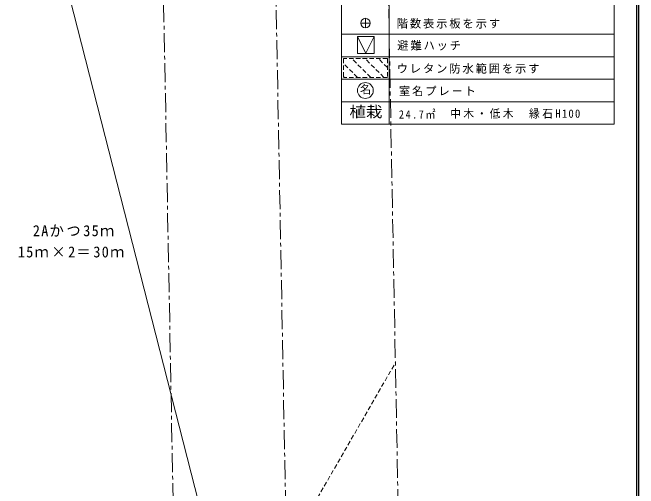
# Model space of a CAD drawing. Units: millimetres at full size; details may follow other scales. Extents: x -443943 to 462275, y -43546 to 79452.
# Drawn here: x -295146 to -278445, y -1287 to 11403 of the extents above; entities that cross this region are included whole.
import ezdxf
from ezdxf.enums import TextEntityAlignment as Align

# ---------------------------------------------------------------- set-up
doc = ezdxf.new("R2010")
doc.units = ezdxf.units.MM
doc.header["$LTSCALE"] = 100
doc.linetypes.add('CHAIN1', pattern=[8, 5, -1, 1, -1])
doc.linetypes.add('DASHED1', pattern=[1.8, 1.2, -0.6])
for name, color, linetype, lineweight in [('4-1_通り芯', 4, 'Continuous', 9), ('4-B_E-PANL', 1, 'Continuous', 18), ('4-F__', 4, 'Continuous', 9)]:
    doc.layers.add(name, color=color, linetype=linetype, lineweight=lineweight)
doc.styles.add('HGｺﾞｼｯｸM', font='')
doc.styles.add('ＭＳ ゴシック', font='')
doc.styles.get('HGｺﾞｼｯｸM').set_extended_font_data('HGｺﾞｼｯｸM')
doc.styles.get('ＭＳ ゴシック').set_extended_font_data('MS Gothic')

msp = doc.modelspace()

# ---------------------------------------------------------------- linework, layer by layer
at = {"layer": '4-1_通り芯', "color": 5, "lineweight": 30}
for p, q in [((-278494.7, 16223.1), (-278494.7, -21030.8)), ((-278444.6, 16273.1), (-278444.6, -23080.8))]:
    msp.add_line(p, q, dxfattribs=at)
at = {"layer": '4-1_通り芯', "color": 7, "lineweight": 15}
for p, q in [((-286368.3, 15623.1), (-286368.3, 8423.2)), ((-279094.7, 15623.1), (-279094.7, 8423.2)), ((-285094.7, 15023.1), (-285094.7, 8423.2)), ((-286368.3, 10823.1), (-279094.7, 10823.1)), ((-285493.1, 10532.5), (-285493.1, 10521.3)), ((-286368.3, 10223.1), (-279094.7, 10223.1)), ((-286368.3, 9623.2), (-279094.7, 9623.2)), ((-286368.3, 9023.2), (-279094.7, 9023.2)), ((-286368.3, 8423.2), (-279094.7, 8423.2))]:
    msp.add_line(p, q, dxfattribs=at)
at = {"layer": '4-1_通り芯', "color": 2, "lineweight": 15}
for p, q in [((-285731.5, 10998), (-285731.5, 11248.3)), ((-285856.6, 11123.1), (-285606.3, 11123.1))]:
    msp.add_line(p, q, dxfattribs=at)
at = {"layer": '4-1_通り芯', "color": 2, "linetype": 'CHAIN1', "lineweight": 15}
for p, q in [((-285718.1, 10313.3), (-285943.1, 10763.2)), ((-285493.1, 10763.2), (-285718.1, 10313.3))]:
    msp.add_line(p, q, dxfattribs=at)
at = {"layer": '4-1_通り芯', "linetype": 'DASHED1'}
for p, q in [((-285144.7, 10173.1), (-286318.3, 10173.1)), ((-286318.3, 10173.1), (-286318.3, 9673.1)), ((-285942.9, 9673.1), (-286318.3, 10048.5)), ((-285589.3, 9673.1), (-286089.3, 10173.1)), ((-285235.8, 9673.1), (-285735.8, 10173.1)), ((-285144.7, 9935.6), (-285382.2, 10173.1)), ((-285144.7, 10173.1), (-285144.7, 9673.1)), ((-286296.4, 9673.1), (-286318.3, 9694.9)), ((-285144.7, 9673.1), (-286318.3, 9673.1))]:
    msp.add_line(p, q, dxfattribs=at)
at = {"layer": '4-1_通り芯', "color": 2, "lineweight": 15}
msp.add_lwpolyline([(-285943.1, 10313.3), (-285943.1, 10763.2), (-285493.1, 10763.2), (-285493.1, 10313.3)], close=True, dxfattribs=at)
msp.add_circle((-285731.5, 11123.1), 125.1, dxfattribs=at)
at = {"layer": '4-1_通り芯', "color": 1, "lineweight": 18}
msp.add_circle((-285731.5, 9323.1), 212.1, dxfattribs=at)
at = {"layer": '4-B_E-PANL', "color": 4, "linetype": 'DASHED1', "lineweight": 9}
msp.add_line((-292676.6, -11353.4), (-284930.4, 2063.4), dxfattribs=at)
at = {"layer": '4-F__', "linetype": 'CHAIN1'}
for p, q in [((-287492.2, -21030.8), (-288409.2, 27231.9)), ((-285276.8, 20291.6), (-284491.6, -21030.8)), ((-290587.4, -16046.4), (-291248.8, 18764))]:
    msp.add_line(p, q, dxfattribs=at)
at = {"layer": '4-F__', "color": 7, "lineweight": 15}
msp.add_line((-287711.2, -11297), (-295145.6, 17767.3), dxfattribs=at)

# ---------------------------------------------------------------- texts
at = {"layer": '4-1_通り芯', "color": 1, "style": 'ＭＳ ゴシック'}
msp.add_text('名', height=219.9, dxfattribs=at).set_placement((-285876.1, 9176.5), align=Align.BOTTOM_LEFT)
at = {"layer": '4-1_通り芯', "color": 2, "style": 'ＭＳ ゴシック', "width": 1.1}
msp.add_text('植栽', height=293.3, dxfattribs=at).set_placement((-286156.5, 8523.2), align=Align.BOTTOM_LEFT)
at = {"layer": '4-1_通り芯', "color": 7, "char_height": 219.9, "attachment_point": 7}
for s, insert, style in [('\\T1.17;階数表示板を示す', (-284894.7, 10973.1), 'HGｺﾞｼｯｸM'), ('\\T1.17;避難ハッチ', (-284881.3, 10388.2), 'ＭＳ ゴシック'), ('\\T1.17;ウレタン防水範囲を示す', (-284894.7, 9773.1), 'HGｺﾞｼｯｸM'), ('\\T1.17;室名プレ－ト', (-284835.7, 9173.1), 'ＭＳ ゴシック'), ('\\T1.31;\\W0.9;24.7㎡', (-284835.7, 8573.1), 'ＭＳ ゴシック'), ('\\T1.23;\\W0.95;中木・低木\\~\\~縁石H100', (-283466.4, 8573.1), 'ＭＳ ゴシック')]:
    msp.add_mtext(s, dxfattribs=dict(at, insert=insert, style=style))
at = {"layer": '4-1_通り芯', "color": 2, "char_height": 293.3, "attachment_point": 7, "style": 'ＭＳ ゴシック'}
for s, insert in [('\\T1.18;\\W0.95;2Aかつ35ｍ', (-294603.1, 5427.6)), ('\\T1.18;\\W0.95;15ｍ×2＝30ｍ', (-295004.6, 4869.2))]:
    msp.add_mtext(s, dxfattribs=dict(at, insert=insert))

doc.saveas('drawing.dxf')
